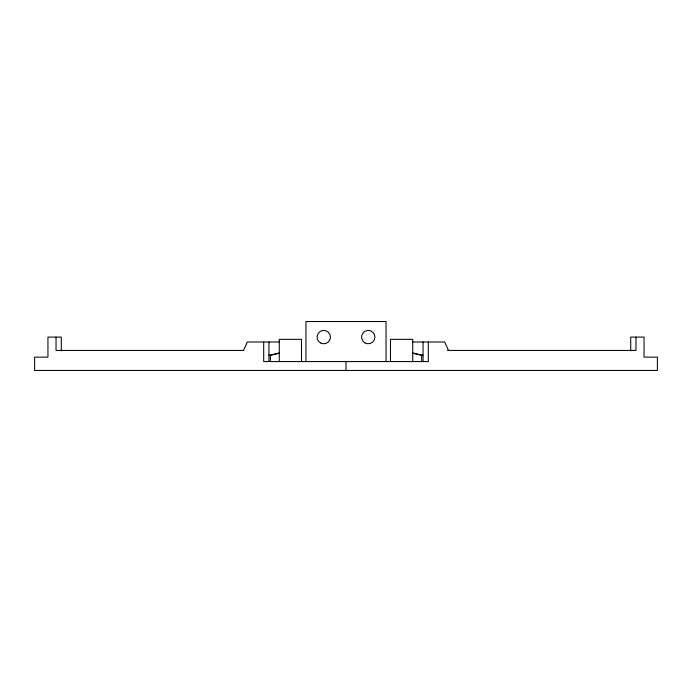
<?xml version="1.0" encoding="UTF-8"?>
<svg xmlns="http://www.w3.org/2000/svg" width="692" height="692" viewBox="0 0 692 692"><rect width="100%" height="100%" fill="white"/><g stroke="black" fill="none" stroke-linecap="round" stroke-linejoin="round"><path stroke-width="1.04" d="M243.48 350.446L247.321 341.995L279.274 341.995M270.373 355.342L279.274 353.119L268.946 355.342L270.373 355.342L270.373 361.57M412.726 341.995L444.679 341.995L448.52 350.446M243.809 350.446L56.035 350.446L56.035 337.099M447.568 350.446L635.965 350.446L635.965 337.099M421.627 355.342L423.054 355.342L412.726 353.119L421.627 355.342L421.627 361.57M630.706 350.93L630.706 337.099L644.053 337.099L644.053 357.124L657.4 357.124L657.4 370.471L34.6 370.471L34.6 357.124L47.947 357.124L47.947 337.099L61.294 337.099L61.294 350.93M428.305 341.995L428.305 361.57L263.695 361.57L263.695 341.995M423.054 341.995L423.054 361.57M412.726 361.57L412.726 339.331L390.487 339.331L390.487 361.57M386.041 361.57L386.041 321.529L305.959 321.529L305.959 361.57M346 361.57L346 370.471M301.513 361.57L301.513 339.331L279.274 339.331L279.274 361.57M268.946 341.995L268.946 361.57M364.909 342.886A6.669 6.669 0 0 0 374.917 337.099A6.669 6.669 0 0 0 364.909 331.321A6.669 6.669 0 0 0 364.909 342.886M320.422 342.886A6.669 6.669 0 0 0 330.43 337.099A6.669 6.669 0 0 0 320.422 331.321A6.669 6.669 0 0 0 320.422 342.886"/></g></svg>
